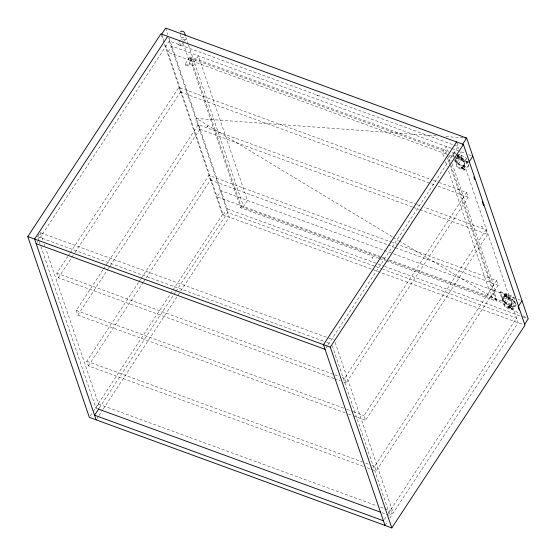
<?xml version="1.0" encoding="UTF-8"?>
<svg xmlns="http://www.w3.org/2000/svg" width="556" height="556" viewBox="0 0 556 556"><rect width="100%" height="100%" fill="white"/><g stroke="black" fill="none" stroke-linecap="round" stroke-linejoin="round"><path stroke-width="0.42" stroke-dasharray="2.78 2.08" d="M180.339 40.004L178.045 43.507L179.206 45.147L180.929 45.557L183.383 41.902M181.075 45.411L179.908 43.778L178.045 43.507M185.078 64.169L185.857 65.538L187.963 66.22L192.258 59.749L191.73 58.748L189.214 57.866L185.078 64.169L186.941 64.433L188.109 66.074M183.841 41.2C188.547 38.802 180.825 35.028 180.804 39.309M457.518 155.631L458.352 156.431L458.978 155.708L457.852 155.124L457.518 155.631L458.964 155.875M457.831 155.2L458.637 156.375M461.563 167.509L462.397 168.315L463.023 167.585L461.897 167.002L461.563 167.509L463.009 167.752M461.897 167.002L462.675 168.259M504.994 295.09L505.828 295.896L506.453 295.166L505.328 294.59L504.994 295.09L506.447 295.333M505.328 294.59L505.307 294.659A1.341 0.577 33.3 0 0 504.702 295.493A1.341 0.577 33.3 0 0 506.669 296.216L506.558 296.383A1.341 0.577 33.3 0 1 504.591 295.667A1.341 0.577 33.3 0 1 505.182 294.861A1.341 0.577 33.3 0 1 506.558 296.383M506.113 295.841L505.307 294.659A1.341 0.577 33.3 0 1 506.669 296.216M509.018 307.044C509.4 305.23 511.576 307.822 509.727 307.732C508.295 306.877 509.671 306.933 510.491 307.211M509.372 306.467L509.352 306.537A1.341 0.577 33.3 0 0 508.747 307.378A1.341 0.577 33.3 0 0 510.714 308.094L510.603 308.26A1.341 0.577 33.3 0 1 508.636 307.544A1.341 0.577 33.3 0 1 509.226 306.738A1.341 0.577 33.3 0 1 510.603 308.26M510.158 307.718L509.352 306.537A1.341 0.577 33.3 0 1 510.714 308.094M38.934 240.769L37.537 236.668L40.199 232.616L333.551 339.834M37.141 242.27L169.316 41.019L458.193 146.603L327.915 344.956M379.025 258.318L240.644 207.735L189.652 57.942L190.312 56.934L445.919 150.356L447.309 154.443M194.308 61.911L198.304 55.829L247.538 200.459L243.542 206.54L188.553 45.217M333.92 378.525L58.401 277.826L56.823 273.177L67.783 256.483M68.263 255.753L69.688 253.578M70.167 252.855L178.858 87.368L432.359 180.019M58.401 277.826L74.608 253.147M75.088 252.417L180.436 92.018L178.858 87.368M345.193 412.823L77.833 315.099L76.248 310.45L102.943 269.806M103.423 269.083L105.327 266.178M105.807 265.448L198.284 124.641L415.923 204.191M77.833 315.099L107.864 269.375M108.337 268.652L109.768 266.47M110.248 265.747L199.868 129.291L198.284 124.641M363.082 466.289L88.383 365.89L86.799 361.24L138.764 282.128M139.236 281.405L140.668 279.223M141.148 278.5L208.841 175.432L391.424 242.173M88.383 365.89L143.205 282.42M143.684 281.697L145.589 278.792M146.061 278.07L210.418 180.081L208.841 175.432M90.294 415.916L92.671 412.295M93.151 411.572L170.171 294.298M170.65 293.575L172.548 290.677M173.027 289.954L222.476 214.665L164.291 43.743M97.543 408.75L95.917 408.153L98.579 404.101L45.787 249.025M169.038 37.94L227.223 208.861L223.234 214.943L164.764 43.194M99.322 407.965L175.397 292.136M175.87 291.413L227.696 212.503L374.987 266.338M97.098 418.404L98.53 416.235M99.003 415.506L102.804 409.716M103.284 408.994L180.311 291.719M180.783 290.996L229.28 217.153L168.266 37.919M240.644 207.735L241.311 206.721L190.312 56.934M446.364 154.644L445.252 151.364L445.919 150.356M452.431 153.129L452.876 152.455M326.018 347.854L327.442 345.679M454.558 159.787L456.983 166.897A1.341 0.577 33.3 0 0 458.38 168.086L463.669 170.018A1.341 0.577 33.3 0 0 464.545 169.656L463.224 165.785L458.498 164.055L457.011 162.609L455.781 158.995L459.006 154.658L463.732 156.389L466.352 158.251L467.582 161.865L465.365 165.243L463.447 165.445L463.996 167.071L464.218 166.731M455.781 158.995L459.006 154.658M457.011 162.609L459.451 158.891L458.22 155.277M461.181 157.807L461.515 159.767L464.135 161.629L465.365 165.243M458.498 164.055L460.938 160.343L465.664 162.067L467.582 161.865M456.566 158.377L461.292 160.1L463.732 156.389M464.135 161.629L466.352 158.251M463.224 165.785L465.664 162.067M463.127 168.802A1.341 0.577 33.3 0 0 461.744 167.28A1.341 0.577 33.3 0 0 461.16 168.079A1.341 0.577 33.3 0 0 463.127 168.802L463.238 168.635A1.341 0.577 33.3 0 0 461.855 167.113A1.341 0.577 33.3 0 0 461.272 167.912A1.341 0.577 33.3 0 0 463.238 168.635M464.524 169.99L464.969 169.316M466.595 192.536L468.18 197.185L346.145 382.994L344.56 378.344L466.595 192.536L439.699 182.702M486.027 229.809L487.612 234.458L365.57 420.267L363.992 415.624L486.027 229.809L424.075 207.173M496.577 280.599L498.162 285.249L376.127 471.057L374.542 466.408L496.577 280.599L392.244 242.465M499.907 292.595L500.351 291.921M386.35 260.993L496.244 301.157L496.911 300.143L450.374 163.45M502.395 299.302A7.826 3.343 33.3 0 1 507.475 297.203L508.643 297.689A7.826 3.343 33.3 0 1 515.627 304.139A7.826 3.343 33.3 0 1 511.673 306.592L510.547 306.238A7.826 3.343 33.3 0 1 502.395 299.302L502.617 298.968A7.826 3.343 33.3 0 1 507.691 296.862L508.865 297.356A7.826 3.343 33.3 0 1 515.85 303.798A7.826 3.343 33.3 0 1 511.895 306.252L510.769 305.904A7.826 3.343 33.3 0 1 502.617 298.968M511.207 295.848L508.768 299.566L507.447 295.688A1.341 0.577 33.3 0 0 506.05 294.499L500.754 292.567A1.341 0.577 33.3 0 0 499.886 292.929L504.459 306.356A1.341 0.577 33.3 0 0 505.856 307.544L511.152 309.477A1.341 0.577 33.3 0 0 512.02 309.122L510.7 305.244L505.974 303.52L504.487 302.068L503.256 298.454L506.481 294.117L511.207 295.848L513.827 297.71L515.058 301.324L512.84 304.702L510.922 304.91L511.478 306.53L511.687 306.161M503.256 298.454L506.481 294.117M504.487 302.068L506.926 298.357L505.696 294.736M508.657 297.265L508.99 299.225L511.61 301.088L512.84 304.702M505.974 303.52L508.413 299.802L513.139 301.533L515.058 301.324M511.61 301.088L513.827 297.71M510.7 305.244L513.139 301.533M512 309.449L512.444 308.775M384.391 519.339L386.295 516.441M388.199 513.549L516.573 318.088L383.119 269.312M381.937 512.695L390.083 515.676L392.745 511.617L334.364 340.133M385.023 525.434L387.88 521.09M389.777 518.199L518.157 322.737L459.972 151.816M185.224 39.094C183.98 40.651 182.298 38.572 182.18 37.21M192.258 59.749C191.014 61.313 189.332 59.228 189.214 57.866M436.342 135.879L196.456 118.47L392.383 236.821M445.87 136.574L463.19 137.832M451.152 148.244L171.839 46.155L167.843 52.236L446.795 154.193M451.958 148.535L464.788 153.227M468.798 154.693L471.21 155.576M455.989 153.254L453.724 152.427A1.341 0.577 33.3 0 0 452.855 152.789L454.12 156.521M455.552 153.936L453.279 153.102A1.341 0.577 33.3 0 0 452.41 153.463L454.294 158.995M456.302 154.207L458.575 155.041A1.341 0.577 33.3 0 1 459.972 156.229L461.292 160.1M189.652 57.942L445.252 151.364M450.054 155.388L455.767 157.473M456.58 157.772L467.999 161.942M433.18 180.318L438.886 182.403M180.436 92.018L434.757 184.967M438.024 186.163L468.18 197.185M416.743 204.49L420.816 205.977M199.868 129.291L412.615 207.054M413.435 207.346L419.141 209.438M419.954 209.73L487.612 234.458M210.418 180.081L387.303 244.73M388.116 245.029L394.642 247.413M395.455 247.712L498.162 285.249M514.703 298.106L221.073 190.784L217.076 196.866L381.437 256.935M517.97 299.295L520.416 300.191M504.042 297.835L508.768 299.566M382.25 257.233L386.33 258.728M389.596 259.916L517.247 306.578M241.311 206.721L387.831 260.277M388.644 260.576L496.911 300.143M379.838 258.616L385.537 260.695M227.223 208.861L377.302 263.711M378.122 264.01L383.828 266.102M384.648 266.394L522.487 316.781M523.307 317.08L528.2 318.866M375.8 266.637L382.306 269.014M222.476 214.665L523.453 324.669M37.537 236.668L323.557 341.21M326.817 342.399L330.889 343.886M56.823 273.177L333.961 374.473M334.781 374.772L338.854 376.259M342.114 377.448L344.56 378.344M334.733 378.824L340.439 380.909M343.698 382.097L346.145 382.994M76.248 310.45L346.054 409.063M346.875 409.362L352.58 411.447M353.394 411.746L363.992 415.624M348.452 414.012L352.532 415.506M353.345 415.798L365.57 420.267M86.799 361.24L362.317 461.939M365.577 463.134L368.837 464.323M372.096 465.518L374.542 466.408M367.162 467.784L370.421 468.972M371.234 469.271L376.127 471.057M98.579 404.101L377.267 505.96M380.526 507.148L383.786 508.344M384.599 508.643L392.745 511.617M393.127 237.273L398.318 240.407M399.062 240.859L520.034 313.931M523.001 315.725L526.713 317.969M459.451 158.891L460.938 160.343M506.926 298.357L508.413 299.802M456.893 142.774L458.853 148.528M461.737 159.426L460.417 155.555A1.341 0.577 33.3 0 0 459.02 154.366M463.669 165.111L464.99 168.982A1.341 0.577 33.3 0 1 464.114 169.344L458.825 167.405A1.341 0.577 33.3 0 1 457.421 166.216L455.142 159.502M509.213 298.885L507.892 295.014A1.341 0.577 33.3 0 0 506.495 293.825L501.199 291.893A1.341 0.577 33.3 0 0 500.33 292.248L504.904 305.682A1.341 0.577 33.3 0 0 506.301 306.87L511.589 308.802A1.341 0.577 33.3 0 0 512.465 308.441L511.145 304.57M448.303 152.24L446.343 146.485L442.347 152.566L444.029 157.501M449.422 155.527L451.097 160.455M452.216 163.742L495.577 291.115L491.587 297.196L448.226 169.823M447.587 155.263L450.096 162.63M447.483 157.918L449.429 163.645M449.707 164.465L496.244 301.157M445.425 161.608L447.107 166.536M317.247 95.159L317.427 95.674L316.496 94.881M332.266 345.825L390.083 515.676M185.794 37.106L188.282 44.404M180.172 34.465L182.104 40.143M183.209 43.382L190.388 64.468C191.278 66.671 195.205 65.365 194.635 63.071M165.681 28.078L167.919 34.653M161.685 34.159L163.645 39.907M161.49 35.521L164.006 42.923M40.199 232.616L42.993 240.817M44.112 244.105L44.668 245.745M39.212 241.596L40.609 245.696M40.887 246.516L95.917 408.153M454.919 159.843A7.826 3.343 33.3 0 0 463.072 166.779L464.197 167.134A7.826 3.343 33.3 0 0 468.152 164.68A7.826 3.343 33.3 0 0 461.167 158.231L459.993 157.737A7.826 3.343 33.3 0 0 456.893 157.139M455.503 160.323A7.826 3.343 33.3 0 0 463.294 166.439L464.42 166.793A7.826 3.343 33.3 0 0 468.374 164.34A7.826 3.343 33.3 0 0 461.39 157.89L460.215 157.404A7.826 3.343 33.3 0 0 456.323 156.903M457.331 155.305A1.341 0.577 33.3 0 1 458.86 156.194A1.341 0.577 33.3 0 1 458.811 157.049A1.341 0.577 33.3 0 1 457.268 156.354M457.282 155.124A1.341 0.577 33.3 0 1 458.881 155.923A1.341 0.577 33.3 0 1 458.964 156.875A1.341 0.577 33.3 0 1 457.38 156.187M207.687 126.344L206.936 126.073L207.868 126.865L207.687 126.344M482.198 226.674L481.44 226.403L482.372 227.195L482.198 226.674M372.638 257.866L371.881 257.588L372.812 258.38L372.638 257.866"/><path stroke-width="0.83" d="M27.8 236.585L160.934 33.881L463.419 144.442L524.961 325.225L391.834 527.922L89.342 417.368L27.8 236.585L330.285 347.139L391.834 527.922M161.685 34.159L165.681 28.078L466.658 138.083L528.2 318.866L524.649 324.273M167.738 36.369L34.604 239.066L96.146 419.849M98.843 408.688L94.569 415.207L383.445 520.784M456.615 141.954L323.481 344.65L385.023 525.434M462.661 144.164L466.658 138.083L464.927 137.957M330.285 347.139L463.419 144.442M468.819 162.241L472.808 156.16M518.053 306.87L522.042 300.789M180.485 31.81C182.945 29.6 185.412 32.964 185.245 35.487M36.189 243.716L325.065 349.3M98.356 409.049L380.304 512.097M473.851 177.03L474.692 179.498M482.247 201.682L483.644 205.796M518.331 307.69L519.172 310.158"/></g></svg>
